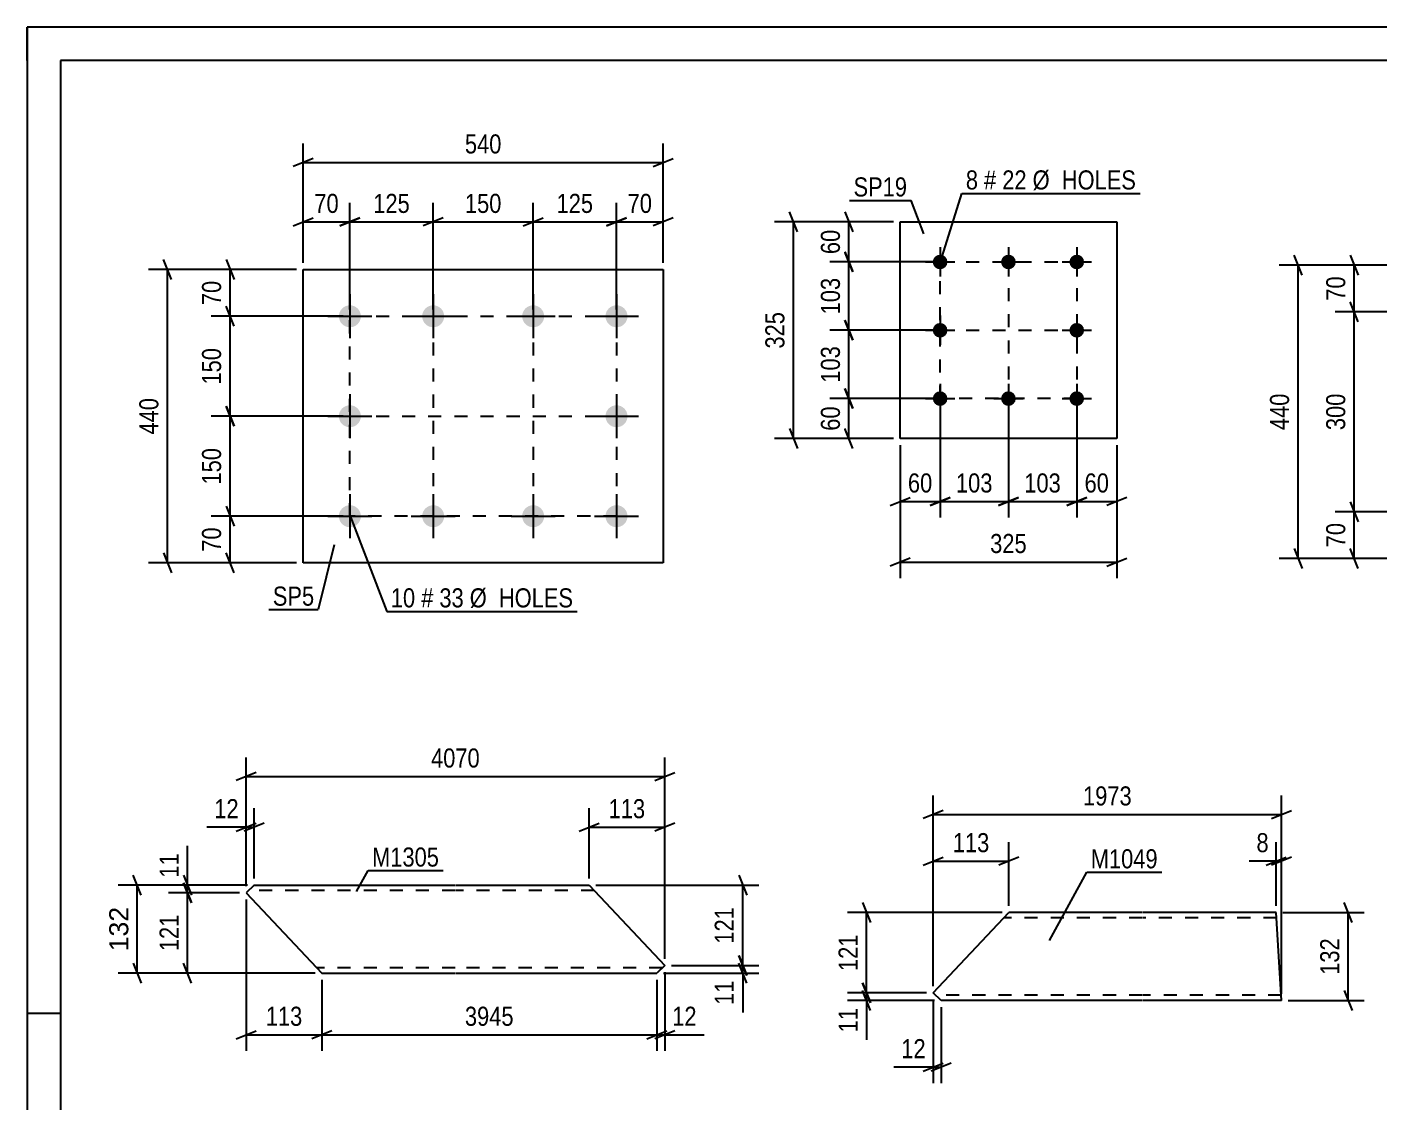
# Model space of a CAD drawing. Header units: millimetres. Extents: x 0 to 420, y 0 to 297.
# Drawn here: x 0 to 203, y 135.6 to 297 of the extents above; entities that cross this region are included whole.
import ezdxf

# ---------------------------------------------------------------- set-up
doc = ezdxf.new("R2010")
doc.units = ezdxf.units.MM
doc.linetypes.add('DXK_LINE_DOT2', pattern=[3.9198, 1.9599, -1.9599])
doc.styles.add('Arial', font='ARIAL.TTF', dxfattribs={"height": 0.2})
doc.styles.add('Arial Narrow', font='ARIALN.TTF', dxfattribs={"height": 0.2})

# ---------------------------------------------------------------- blocks, each defined once
blk = doc.blocks.new('Unknown-761554479-1135')
at = {"color": 5, "linetype": 'Continuous'}
for p, q in [((420, 297), (0, 297)), ((0, 297), (0, 0)), ((0, 292), (0, 297)), ((415, 292), (5, 292)), ((5, 292), (5, 5)), ((5, 149), (0, 149))]:
    blk.add_line(p, q, dxfattribs=at)
blk = doc.blocks.new('Part-761554479-8003 - 8002')
at = {"color": 2, "linetype": 'Continuous'}
for p, q in [((135.95, 152.07), (147.29, 164.13)), ((167.29, 164.13), (147.29, 164.13)), ((187.39, 164.13), (167.39, 164.13)), ((188.21, 150.93), (187.39, 164.13)), ((137.15, 150.93), (135.95, 152.07)), ((167.29, 150.93), (137.15, 150.93)), ((188.21, 150.93), (167.39, 150.93))]:
    blk.add_line(p, q, dxfattribs=at)
at = {"color": 7, "linetype": 'DXK_LINE_DOT2'}
for p, q in [((167.29, 163.33), (146.54, 163.33)), ((187.44, 163.33), (167.39, 163.33)), ((167.29, 151.73), (136.3, 151.73)), ((188.16, 151.73), (167.39, 151.73)), ((188.16, 151.73), (188.15, 151.79))]:
    blk.add_line(p, q, dxfattribs=at)
blk = doc.blocks.new('Part-761554479-7996 - 7965')
at = {"color": 2, "linetype": 'Continuous'}
for p, q in [((34.08, 168.25), (32.87, 167.11)), ((32.87, 167.11), (44.22, 155.05)), ((34.08, 168.25), (64.22, 168.25)), ((64.32, 168.25), (84.32, 168.25)), ((84.32, 168.25), (95.67, 156.18)), ((44.22, 155.05), (64.22, 155.05)), ((64.32, 155.05), (94.46, 155.05)), ((95.67, 156.18), (94.46, 155.05))]:
    blk.add_line(p, q, dxfattribs=at)
at = {"color": 7, "linetype": 'DXK_LINE_DOT2'}
for p, q in [((64.22, 167.45), (33.23, 167.45)), ((85.07, 167.45), (64.32, 167.45)), ((64.22, 155.85), (43.47, 155.85)), ((95.31, 155.85), (64.32, 155.85))]:
    blk.add_line(p, q, dxfattribs=at)
blk = doc.blocks.new('Part-761554479-8065 - 8064')
at = {"color": 2, "linetype": 'Continuous'}
for p, q in [((130.98, 235.25), (130.98, 267.75)), ((130.98, 267.75), (163.48, 267.75)), ((163.48, 267.75), (163.48, 235.25)), ((163.48, 235.25), (130.98, 235.25))]:
    blk.add_line(p, q, dxfattribs=at)
blk = doc.blocks.new('Bolt-761554479-8066 - 8064')
at = {"linetype": 'Continuous'}
for points in [[(136.98, 262.85, -1), (136.98, 260.65, -1)], [(147.23, 262.85, -1), (147.23, 260.65, -1)], [(157.48, 262.85, -1), (157.48, 260.65, -1)], [(136.98, 252.6, -1), (136.98, 250.4, -1)], [(157.48, 252.6, -1), (157.48, 250.4, -1)], [(136.98, 242.35, -1), (136.98, 240.15, -1)], [(147.23, 242.35, -1), (147.23, 240.15, -1)], [(157.48, 242.35, -1), (157.48, 240.15, -1)]]:
    blk.add_hatch(color=1, dxfattribs=at).paths.add_polyline_path(points)
at = {"color": 1, "linetype": 'Continuous'}
for p, q in [((136.98, 263.95), (136.98, 259.55)), ((147.23, 263.95), (147.23, 259.55)), ((157.48, 263.95), (157.48, 259.55)), ((134.78, 261.75), (139.18, 261.75)), ((145.03, 261.75), (149.43, 261.75)), ((155.28, 261.75), (159.68, 261.75)), ((136.98, 253.7), (136.98, 249.3)), ((157.48, 253.7), (157.48, 249.3)), ((134.78, 251.5), (139.18, 251.5)), ((155.28, 251.5), (159.68, 251.5)), ((136.98, 243.45), (136.98, 239.05)), ((147.23, 243.45), (147.23, 239.05)), ((157.48, 243.45), (157.48, 239.05)), ((134.78, 241.25), (139.18, 241.25)), ((145.03, 241.25), (149.43, 241.25)), ((155.28, 241.25), (159.68, 241.25))]:
    blk.add_line(p, q, dxfattribs=at)
blk = doc.blocks.new('Part-761554479-8103 - 8102')
at = {"color": 2, "linetype": 'Continuous'}
for p, q in [((41.43, 216.6), (41.43, 260.6)), ((41.43, 260.6), (95.43, 260.6)), ((95.43, 260.6), (95.43, 216.6)), ((95.43, 216.6), (41.43, 216.6))]:
    blk.add_line(p, q, dxfattribs=at)
blk = doc.blocks.new('Bolt-761554479-8104 - 8102')
at = {"linetype": 'Continuous'}
for points in [[(48.43, 255.25, -1), (48.43, 251.95, -1)], [(60.93, 255.25, -1), (60.93, 251.95, -1)], [(75.93, 255.25, -1), (75.93, 251.95, -1)], [(88.43, 255.25, -1), (88.43, 251.95, -1)], [(48.43, 240.25, -1), (48.43, 236.95, -1)], [(88.43, 240.25, -1), (88.43, 236.95, -1)], [(48.43, 225.25, -1), (48.43, 221.95, -1)], [(60.93, 225.25, -1), (60.93, 221.95, -1)], [(75.93, 225.25, -1), (75.93, 221.95, -1)], [(88.43, 225.25, -1), (88.43, 221.95, -1)]]:
    blk.add_hatch(color=1, dxfattribs=at).paths.add_polyline_path(points)
at = {"color": 1, "linetype": 'Continuous'}
for p, q in [((48.43, 256.9), (48.43, 250.3)), ((60.93, 256.9), (60.93, 250.3)), ((75.93, 256.9), (75.93, 250.3)), ((88.43, 256.9), (88.43, 250.3)), ((45.13, 253.6), (51.73, 253.6)), ((57.63, 253.6), (64.23, 253.6)), ((72.63, 253.6), (79.23, 253.6)), ((85.13, 253.6), (91.73, 253.6)), ((48.43, 241.9), (48.43, 235.3)), ((88.43, 241.9), (88.43, 235.3)), ((45.13, 238.6), (51.73, 238.6)), ((85.13, 238.6), (91.73, 238.6)), ((48.43, 226.9), (48.43, 220.3)), ((60.93, 226.9), (60.93, 220.3)), ((75.93, 226.9), (75.93, 220.3)), ((88.43, 226.9), (88.43, 220.3)), ((45.13, 223.6), (51.73, 223.6)), ((57.63, 223.6), (64.23, 223.6)), ((72.63, 223.6), (79.23, 223.6)), ((85.13, 223.6), (91.73, 223.6))]:
    blk.add_line(p, q, dxfattribs=at)
blk = doc.blocks.new('Rectangle-761554479-9544 - 8064')
at = {"color": 1, "linetype": 'DXK_LINE_DOT2'}
blk.add_lwpolyline([(136.98, 261.75), (157.48, 261.75), (157.48, 241.25), (136.98, 241.25), (136.98, 261.75)], close=True, dxfattribs=at)
blk = doc.blocks.new('Rectangle-761554479-9501 - 8102')
at = {"color": 1, "linetype": 'DXK_LINE_DOT2'}
blk.add_lwpolyline([(48.43, 253.6), (88.43, 253.6), (88.43, 223.6), (48.43, 223.6), (48.43, 253.6)], close=True, dxfattribs=at)
blk = doc.blocks.new('Line-761554479-9554 - 8064')
at = {"color": 1, "linetype": 'DXK_LINE_DOT2'}
blk.add_line((136.98, 251.5), (157.48, 251.5), dxfattribs=at)
blk = doc.blocks.new('Line-761554479-9511 - 8102')
at = {"color": 1, "linetype": 'DXK_LINE_DOT2'}
blk.add_line((60.93, 253.6), (60.93, 223.6), dxfattribs=at)
blk = doc.blocks.new('Line-761554479-9561 - 8064')
at = {"color": 1, "linetype": 'DXK_LINE_DOT2'}
blk.add_line((147.23, 261.75), (147.23, 241.25), dxfattribs=at)
blk = doc.blocks.new('Line-761554479-9518 - 8102')
at = {"color": 1, "linetype": 'DXK_LINE_DOT2'}
blk.add_line((75.93, 253.6), (75.93, 223.6), dxfattribs=at)
blk = doc.blocks.new('Line-761554479-9525 - 8102')
at = {"color": 1, "linetype": 'DXK_LINE_DOT2'}
blk.add_line((48.43, 238.6), (88.43, 238.6), dxfattribs=at)
blk = doc.blocks.new('StraightDimension-761554479-8233 - 8002')
at = {"color": 7, "linetype": 'Continuous'}
for p, q in [((135.95, 151.07), (135.95, 138.53)), ((137.15, 149.93), (137.15, 138.53)), ((134.45, 140.33), (137.45, 141.53)), ((138.65, 141.53), (135.65, 140.33)), ((135.95, 140.93), (137.15, 140.93))]:
    blk.add_line(p, q, dxfattribs=at)
at = {"color": 0}
blk.add_wipeout([(135.42, 141.68), (135.42, 145.88), (130.56, 145.88), (130.56, 141.68)], dxfattribs=at)
at = {"color": 7, "linetype": 'Continuous'}
blk.add_line((135.95, 140.93), (130.04, 140.93), dxfattribs=at)
blk.add_line((135.95, 140.93), (130.04, 140.93), dxfattribs=at)
at = {"color": 3, "style": 'Arial Narrow'}
blk.add_text('12', height=2.863, dxfattribs=at).set_placement((131.16, 142.28))
blk = doc.blocks.new('StraightDimension-761554479-8225 - 8002')
at = {"color": 7, "linetype": 'Continuous'}
for p, q in [((187.39, 165.13), (187.39, 174.69)), ((188.21, 151.93), (188.21, 174.69)), ((185.89, 171.24), (188.89, 172.44)), ((189.71, 172.44), (186.71, 171.24)), ((187.39, 171.84), (188.21, 171.84))]:
    blk.add_line(p, q, dxfattribs=at)
at = {"color": 0}
blk.add_wipeout([(186.87, 172.59), (186.87, 176.79), (183.84, 176.79), (183.84, 172.59)], dxfattribs=at)
at = {"color": 7, "linetype": 'Continuous'}
blk.add_line((187.39, 171.84), (183.32, 171.84), dxfattribs=at)
blk.add_line((187.39, 171.84), (183.32, 171.84), dxfattribs=at)
at = {"color": 3, "style": 'Arial Narrow'}
blk.add_text('8', height=2.86, dxfattribs=at).set_placement((184.44, 173.19))
blk = doc.blocks.new('StraightDimension-761554479-8245 - 8002')
at = {"color": 7, "linetype": 'Continuous'}
for p, q in [((198.81, 162.63), (197.61, 165.63)), ((188.39, 164.13), (200.61, 164.13)), ((198.21, 150.93), (198.21, 164.13)), ((197.61, 152.43), (198.81, 149.43)), ((189.21, 150.93), (200.61, 150.93))]:
    blk.add_line(p, q, dxfattribs=at)
at = {"color": 0}
blk.add_wipeout([(197.46, 160.88), (193.26, 160.88), (193.26, 154.19), (197.46, 154.19)], dxfattribs=at)
at = {"color": 3, "style": 'Arial Narrow'}
blk.add_text('132', height=2.863, rotation=90.0002, dxfattribs=at).set_placement((196.86, 154.79))
blk = doc.blocks.new('StraightDimension-761554479-8229 - 8002')
at = {"color": 7, "linetype": 'Continuous'}
for p, q in [((135.95, 153.07), (135.95, 174.69)), ((147.29, 165.13), (147.29, 174.69)), ((134.45, 171.24), (137.45, 172.44)), ((135.95, 171.84), (147.29, 171.84)), ((148.79, 172.44), (145.79, 171.24))]:
    blk.add_line(p, q, dxfattribs=at)
at = {"color": 0}
blk.add_wipeout([(144.96, 172.59), (144.96, 176.79), (138.28, 176.79), (138.28, 172.59)], dxfattribs=at)
at = {"color": 3, "style": 'Arial Narrow'}
blk.add_text('113', height=2.863, dxfattribs=at).set_placement((138.88, 173.19))
blk = doc.blocks.new('StraightDimension-761554479-8251 - 8002')
at = {"color": 7, "linetype": 'Continuous'}
for p, q in [((135.95, 153.07), (135.95, 181.7)), ((188.21, 151.93), (188.21, 181.7)), ((137.45, 179.45), (134.45, 178.25)), ((135.95, 178.85), (188.21, 178.85)), ((186.71, 178.25), (189.71, 179.45))]:
    blk.add_line(p, q, dxfattribs=at)
at = {"color": 0}
blk.add_wipeout([(166.33, 179.6), (166.33, 183.8), (157.82, 183.8), (157.82, 179.6)], dxfattribs=at)
at = {"color": 3, "style": 'Arial Narrow'}
blk.add_text('1973', height=2.863, dxfattribs=at).set_placement((158.42, 180.2))
blk = doc.blocks.new('StraightDimension-761554479-9822 - 8002')
at = {"color": 7, "linetype": 'Continuous'}
for p, q in [((125.35, 165.63), (126.55, 162.63)), ((146.29, 164.13), (123.1, 164.13)), ((125.95, 152.07), (125.95, 164.13)), ((126.55, 150.57), (125.35, 153.57)), ((134.95, 152.07), (123.1, 152.07))]:
    blk.add_line(p, q, dxfattribs=at)
at = {"color": 0}
blk.add_wipeout([(125.2, 161.44), (121, 161.44), (121, 154.76), (125.2, 154.76)], dxfattribs=at)
at = {"color": 3, "style": 'Arial Narrow'}
blk.add_text('121', height=2.863, rotation=90.0002, dxfattribs=at).set_placement((124.6, 155.36))
blk = doc.blocks.new('StraightDimension-761554479-9823 - 8002')
at = {"color": 7, "linetype": 'Continuous'}
for p, q in [((125.35, 153.57), (126.55, 150.57)), ((126.55, 149.43), (125.35, 152.43)), ((134.95, 152.07), (123.1, 152.07)), ((136.15, 150.93), (123.1, 150.93)), ((125.95, 150.93), (125.95, 152.07))]:
    blk.add_line(p, q, dxfattribs=at)
at = {"color": 0}
blk.add_wipeout([(125.2, 150.41), (121, 150.41), (121, 145.55), (125.2, 145.55)], dxfattribs=at)
at = {"color": 7, "linetype": 'Continuous'}
blk.add_line((125.95, 150.93), (125.95, 145.03), dxfattribs=at)
blk.add_line((125.95, 150.93), (125.95, 145.03), dxfattribs=at)
at = {"color": 3, "style": 'Arial Narrow'}
blk.add_text('11', height=2.863, rotation=90.0002, dxfattribs=at).set_placement((124.6, 146.15))
blk = doc.blocks.new('StraightDimension-761554479-8201 - 7965')
at = {"color": 7, "linetype": 'Continuous'}
for p, q in [((32.87, 168.11), (32.87, 179.79)), ((34.08, 169.25), (34.08, 179.79)), ((31.37, 176.34), (34.37, 177.54)), ((35.58, 177.54), (32.58, 176.34)), ((32.87, 176.94), (34.08, 176.94))]:
    blk.add_line(p, q, dxfattribs=at)
at = {"color": 0}
blk.add_wipeout([(32.35, 177.69), (32.35, 181.89), (27.49, 181.89), (27.49, 177.69)], dxfattribs=at)
at = {"color": 7, "linetype": 'Continuous'}
blk.add_line((32.87, 176.94), (26.97, 176.94), dxfattribs=at)
blk.add_line((32.87, 176.94), (26.97, 176.94), dxfattribs=at)
at = {"color": 3, "style": 'Arial Narrow'}
blk.add_text('12', height=2.863, dxfattribs=at).set_placement((28.09, 178.29))
blk = doc.blocks.new('StraightDimension-761554479-9674 - 7965')
at = {"color": 7, "linetype": 'Continuous'}
for p, q in [((106.78, 169.75), (107.98, 166.75)), ((85.32, 168.25), (109.78, 168.25)), ((107.38, 156.18), (107.38, 168.25)), ((107.98, 154.68), (106.78, 157.68)), ((96.67, 156.18), (109.78, 156.18))]:
    blk.add_line(p, q, dxfattribs=at)
at = {"color": 0}
blk.add_wipeout([(106.63, 165.56), (102.43, 165.56), (102.43, 158.87), (106.63, 158.87)], dxfattribs=at)
at = {"color": 3, "style": 'Arial Narrow'}
blk.add_text('121', height=2.863, rotation=90.0002, dxfattribs=at).set_placement((106.03, 159.47))
blk = doc.blocks.new('StraightDimension-761554479-8221 - 7965')
at = {"color": 7, "linetype": 'Continuous'}
for p, q in [((32.87, 168.11), (32.87, 187.39)), ((95.67, 157.18), (95.67, 187.39)), ((34.37, 185.14), (31.37, 183.94)), ((94.17, 183.94), (97.17, 185.14)), ((32.87, 184.54), (95.67, 184.54))]:
    blk.add_line(p, q, dxfattribs=at)
at = {"color": 0}
blk.add_wipeout([(68.53, 185.29), (68.53, 189.49), (60.01, 189.49), (60.01, 185.29)], dxfattribs=at)
at = {"color": 3, "style": 'Arial Narrow'}
blk.add_text('4070', height=2.863, dxfattribs=at).set_placement((60.61, 185.89))
blk = doc.blocks.new('StraightDimension-761554479-8197 - 7965')
at = {"color": 7, "linetype": 'Continuous'}
for p, q in [((84.32, 169.25), (84.32, 179.79)), ((95.67, 157.18), (95.67, 179.79)), ((82.82, 176.34), (85.82, 177.54)), ((84.32, 176.94), (95.67, 176.94)), ((97.17, 177.54), (94.17, 176.34))]:
    blk.add_line(p, q, dxfattribs=at)
at = {"color": 0}
blk.add_wipeout([(93.34, 177.69), (93.34, 181.89), (86.65, 181.89), (86.65, 177.69)], dxfattribs=at)
at = {"color": 3, "style": 'Arial Narrow'}
blk.add_text('113', height=2.863, dxfattribs=at).set_placement((87.25, 178.29))
blk = doc.blocks.new('StraightDimension-761554479-9591 - 7965')
at = {"color": 7, "linetype": 'Continuous'}
for p, q in [((23.49, 169.75), (24.69, 166.75)), ((24.69, 165.61), (23.49, 168.61)), ((33.08, 168.25), (21.24, 168.25)), ((31.87, 167.11), (21.24, 167.11)), ((24.09, 167.11), (24.09, 168.25))]:
    blk.add_line(p, q, dxfattribs=at)
at = {"color": 0}
blk.add_wipeout([(23.34, 173.63), (19.14, 173.63), (19.14, 168.77), (23.34, 168.77)], dxfattribs=at)
at = {"color": 7, "linetype": 'Continuous'}
blk.add_line((24.09, 168.25), (24.09, 174.15), dxfattribs=at)
blk.add_line((24.09, 168.25), (24.09, 174.15), dxfattribs=at)
at = {"color": 3, "style": 'Arial Narrow'}
blk.add_text('11', height=2.863, rotation=90.0002, dxfattribs=at).set_placement((22.74, 169.37))
blk = doc.blocks.new('StraightDimension-761554479-9801 - 7965')
at = {"color": 7, "linetype": 'Continuous'}
for p, q in [((17.14, 166.75), (15.94, 169.75)), ((33.08, 168.25), (13.69, 168.25)), ((16.54, 155.05), (16.54, 168.25)), ((15.94, 156.55), (17.14, 153.55)), ((43.22, 155.05), (13.69, 155.05))]:
    blk.add_line(p, q, dxfattribs=at)
at = {"color": 0}
blk.add_wipeout([(15.79, 165.58), (11.59, 165.58), (11.59, 157.71), (15.79, 157.71)], dxfattribs=at)
at = {"color": 3, "style": 'Arial'}
blk.add_text('132', height=2.865, rotation=90.0002, dxfattribs=at).set_placement((15.19, 158.31))
blk = doc.blocks.new('StraightDimension-761554479-9592 - 7965')
at = {"color": 7, "linetype": 'Continuous'}
for p, q in [((23.49, 168.61), (24.69, 165.61)), ((31.87, 167.11), (21.24, 167.11)), ((24.09, 155.05), (24.09, 167.11)), ((24.69, 153.55), (23.49, 156.55)), ((43.22, 155.05), (21.24, 155.05))]:
    blk.add_line(p, q, dxfattribs=at)
at = {"color": 0}
blk.add_wipeout([(23.34, 164.42), (19.14, 164.42), (19.14, 157.74), (23.34, 157.74)], dxfattribs=at)
at = {"color": 3, "style": 'Arial Narrow'}
blk.add_text('121', height=2.863, rotation=90.0002, dxfattribs=at).set_placement((22.74, 158.34))
blk = doc.blocks.new('StraightDimension-761554479-9675 - 7965')
at = {"color": 7, "linetype": 'Continuous'}
for p, q in [((106.78, 157.68), (107.98, 154.68)), ((107.98, 153.55), (106.78, 156.55)), ((95.46, 155.05), (109.78, 155.05)), ((96.67, 156.18), (109.78, 156.18)), ((107.38, 155.05), (107.38, 156.18))]:
    blk.add_line(p, q, dxfattribs=at)
at = {"color": 0}
blk.add_wipeout([(106.63, 154.52), (102.43, 154.52), (102.43, 149.67), (106.63, 149.67)], dxfattribs=at)
at = {"color": 7, "linetype": 'Continuous'}
blk.add_line((107.38, 155.05), (107.38, 149.14), dxfattribs=at)
blk.add_line((107.38, 155.05), (107.38, 149.14), dxfattribs=at)
at = {"color": 3, "style": 'Arial Narrow'}
blk.add_text('11', height=2.863, rotation=90.0002, dxfattribs=at).set_placement((106.03, 150.27))
blk = doc.blocks.new('StraightDimension-761554479-9758 - 7965')
at = {"color": 7, "linetype": 'Continuous'}
for p, q in [((95.67, 155.18), (95.67, 143.39)), ((94.46, 154.05), (94.46, 143.39)), ((92.96, 145.19), (95.96, 146.39)), ((97.17, 146.39), (94.17, 145.19)), ((94.46, 145.79), (95.67, 145.79))]:
    blk.add_line(p, q, dxfattribs=at)
at = {"color": 0}
blk.add_wipeout([(101.05, 146.54), (101.05, 150.74), (96.19, 150.74), (96.19, 146.54)], dxfattribs=at)
at = {"color": 7, "linetype": 'Continuous'}
blk.add_line((95.67, 145.79), (101.58, 145.79), dxfattribs=at)
blk.add_line((95.67, 145.79), (101.58, 145.79), dxfattribs=at)
at = {"color": 3, "style": 'Arial Narrow'}
blk.add_text('12', height=2.863, dxfattribs=at).set_placement((96.79, 147.14))
blk = doc.blocks.new('StraightDimension-761554479-9759 - 7965')
at = {"color": 7, "linetype": 'Continuous'}
for p, q in [((44.22, 154.05), (44.22, 143.39)), ((94.46, 154.05), (94.46, 143.39)), ((45.72, 146.39), (42.72, 145.19)), ((92.96, 145.19), (95.96, 146.39)), ((44.22, 145.79), (94.46, 145.79))]:
    blk.add_line(p, q, dxfattribs=at)
at = {"color": 0}
blk.add_wipeout([(73.6, 146.54), (73.6, 150.74), (65.09, 150.74), (65.09, 146.54)], dxfattribs=at)
at = {"color": 3, "style": 'Arial Narrow'}
blk.add_text('3945', height=2.863, dxfattribs=at).set_placement((65.69, 147.14))
blk = doc.blocks.new('StraightDimension-761554479-9760 - 7965')
at = {"color": 7, "linetype": 'Continuous'}
for p, q in [((32.87, 166.11), (32.87, 143.39)), ((44.22, 154.05), (44.22, 143.39)), ((31.37, 145.19), (34.37, 146.39)), ((45.72, 146.39), (42.72, 145.19)), ((32.87, 145.79), (44.22, 145.79))]:
    blk.add_line(p, q, dxfattribs=at)
at = {"color": 0}
blk.add_wipeout([(41.89, 146.54), (41.89, 150.74), (35.21, 150.74), (35.21, 146.54)], dxfattribs=at)
at = {"color": 3, "style": 'Arial Narrow'}
blk.add_text('113', height=2.863, dxfattribs=at).set_placement((35.81, 147.14))
blk = doc.blocks.new('StraightDimension-761554479-8341 - 8064')
at = {"color": 7, "linetype": 'Continuous'}
for p, q in [((122.7, 269.25), (123.9, 266.25)), ((129.98, 267.75), (120.45, 267.75)), ((123.3, 261.75), (123.3, 267.75)), ((123.9, 260.25), (122.7, 263.25)), ((135.98, 261.75), (120.45, 261.75))]:
    blk.add_line(p, q, dxfattribs=at)
at = {"color": 0}
blk.add_wipeout([(122.55, 267.18), (118.35, 267.18), (118.35, 262.33), (122.55, 262.33)], dxfattribs=at)
at = {"color": 3, "style": 'Arial Narrow'}
blk.add_text('60', height=2.863, rotation=90.0002, dxfattribs=at).set_placement((121.95, 262.93))
blk = doc.blocks.new('StraightDimension-761554479-8344 - 8064')
at = {"color": 7, "linetype": 'Continuous'}
for p, q in [((122.7, 242.75), (123.9, 239.75)), ((135.98, 241.25), (120.45, 241.25)), ((123.3, 235.25), (123.3, 241.25)), ((123.9, 233.75), (122.7, 236.75)), ((129.98, 235.25), (120.45, 235.25))]:
    blk.add_line(p, q, dxfattribs=at)
at = {"color": 0}
blk.add_wipeout([(122.55, 240.68), (118.35, 240.68), (118.35, 235.83), (122.55, 235.83)], dxfattribs=at)
at = {"color": 3, "style": 'Arial Narrow'}
blk.add_text('60', height=2.863, rotation=90.0002, dxfattribs=at).set_placement((121.95, 236.43))
blk = doc.blocks.new('StraightDimension-761554479-8357 - 8064')
at = {"color": 7, "linetype": 'Continuous'}
for p, q in [((115.57, 266.25), (114.37, 269.25)), ((129.98, 267.75), (112.12, 267.75)), ((114.97, 235.25), (114.97, 267.75)), ((114.37, 236.75), (115.57, 233.75)), ((129.98, 235.25), (112.12, 235.25))]:
    blk.add_line(p, q, dxfattribs=at)
at = {"color": 0}
blk.add_wipeout([(114.22, 254.85), (110.02, 254.85), (110.02, 248.16), (114.22, 248.16)], dxfattribs=at)
at = {"color": 3, "style": 'Arial Narrow'}
blk.add_text('325', height=2.863, rotation=90.0002, dxfattribs=at).set_placement((113.62, 248.76))
blk = doc.blocks.new('StraightDimension-761554479-8361 - 8064')
at = {"color": 7, "linetype": 'Continuous'}
for p, q in [((157.48, 240.25), (157.48, 223.41)), ((163.48, 234.25), (163.48, 223.41)), ((155.98, 225.21), (158.98, 226.41)), ((157.48, 225.81), (163.48, 225.81)), ((164.98, 226.41), (161.98, 225.21))]:
    blk.add_line(p, q, dxfattribs=at)
at = {"color": 0}
blk.add_wipeout([(162.91, 226.56), (162.91, 230.76), (158.05, 230.76), (158.05, 226.56)], dxfattribs=at)
at = {"color": 3, "style": 'Arial Narrow'}
blk.add_text('60', height=2.863, dxfattribs=at).set_placement((158.65, 227.16))
blk = doc.blocks.new('StraightDimension-761554479-8364 - 8064')
at = {"color": 7, "linetype": 'Continuous'}
for p, q in [((136.98, 240.25), (136.98, 223.41)), ((130.98, 234.25), (130.98, 223.41)), ((129.48, 225.21), (132.48, 226.41)), ((130.98, 225.81), (136.98, 225.81)), ((138.48, 226.41), (135.48, 225.21))]:
    blk.add_line(p, q, dxfattribs=at)
at = {"color": 0}
blk.add_wipeout([(136.41, 226.56), (136.41, 230.76), (131.55, 230.76), (131.55, 226.56)], dxfattribs=at)
at = {"color": 3, "style": 'Arial Narrow'}
blk.add_text('60', height=2.863, dxfattribs=at).set_placement((132.15, 227.16))
blk = doc.blocks.new('StraightDimension-761554479-8377 - 8064')
at = {"color": 7, "linetype": 'Continuous'}
for p, q in [((130.98, 234.25), (130.98, 214.33)), ((163.48, 234.25), (163.48, 214.33)), ((132.48, 217.33), (129.48, 216.13)), ((161.98, 216.13), (164.98, 217.33)), ((130.98, 216.73), (163.48, 216.73))]:
    blk.add_line(p, q, dxfattribs=at)
at = {"color": 0}
blk.add_wipeout([(150.57, 217.48), (150.57, 221.68), (143.89, 221.68), (143.89, 217.48)], dxfattribs=at)
at = {"color": 3, "style": 'Arial Narrow'}
blk.add_text('325', height=2.863, dxfattribs=at).set_placement((144.49, 218.08))
blk = doc.blocks.new('StraightDimension-761554479-10781 - 8064')
at = {"color": 7, "linetype": 'Continuous'}
for p, q in [((122.7, 253), (123.9, 250)), ((135.98, 251.5), (120.45, 251.5)), ((123.3, 241.25), (123.3, 251.5)), ((123.9, 239.75), (122.7, 242.75)), ((135.98, 241.25), (120.45, 241.25))]:
    blk.add_line(p, q, dxfattribs=at)
at = {"color": 0}
blk.add_wipeout([(122.55, 249.72), (118.35, 249.72), (118.35, 243.04), (122.55, 243.04)], dxfattribs=at)
at = {"color": 3, "style": 'Arial Narrow'}
blk.add_text('103', height=2.863, rotation=90.0002, dxfattribs=at).set_placement((121.95, 243.64))
blk = doc.blocks.new('StraightDimension-761554479-10783 - 8064')
at = {"color": 7, "linetype": 'Continuous'}
for p, q in [((122.7, 263.25), (123.9, 260.25)), ((135.98, 261.75), (120.45, 261.75)), ((123.3, 251.5), (123.3, 261.75)), ((123.9, 250), (122.7, 253)), ((135.98, 251.5), (120.45, 251.5))]:
    blk.add_line(p, q, dxfattribs=at)
at = {"color": 0}
blk.add_wipeout([(122.55, 259.97), (118.35, 259.97), (118.35, 253.29), (122.55, 253.29)], dxfattribs=at)
at = {"color": 3, "style": 'Arial Narrow'}
blk.add_text('103', height=2.863, rotation=90.0002, dxfattribs=at).set_placement((121.95, 253.89))
blk = doc.blocks.new('StraightDimension-761554479-10785 - 8064')
at = {"color": 7, "linetype": 'Continuous'}
for p, q in [((136.98, 240.25), (136.98, 223.41)), ((147.23, 240.25), (147.23, 223.41)), ((135.48, 225.21), (138.48, 226.41)), ((136.98, 225.81), (147.23, 225.81)), ((148.73, 226.41), (145.73, 225.21))]:
    blk.add_line(p, q, dxfattribs=at)
at = {"color": 0}
blk.add_wipeout([(145.45, 226.56), (145.45, 230.76), (138.76, 230.76), (138.76, 226.56)], dxfattribs=at)
at = {"color": 3, "style": 'Arial Narrow'}
blk.add_text('103', height=2.863, dxfattribs=at).set_placement((139.36, 227.16))
blk = doc.blocks.new('StraightDimension-761554479-10787 - 8064')
at = {"color": 7, "linetype": 'Continuous'}
for p, q in [((147.23, 240.25), (147.23, 223.41)), ((157.48, 240.25), (157.48, 223.41)), ((145.73, 225.21), (148.73, 226.41)), ((147.23, 225.81), (157.48, 225.81)), ((158.98, 226.41), (155.98, 225.21))]:
    blk.add_line(p, q, dxfattribs=at)
at = {"color": 0}
blk.add_wipeout([(155.7, 226.56), (155.7, 230.76), (149.01, 230.76), (149.01, 226.56)], dxfattribs=at)
at = {"color": 3, "style": 'Arial Narrow'}
blk.add_text('103', height=2.863, dxfattribs=at).set_placement((149.61, 227.16))
blk = doc.blocks.new('StraightDimension-761554479-8386 - 8094')
at = {"color": 7, "linetype": 'Continuous'}
for p, q in [((199.71, 252.77), (198.51, 255.77)), ((214.1, 254.27), (196.26, 254.27)), ((199.11, 224.27), (199.11, 254.27)), ((198.51, 225.77), (199.71, 222.77)), ((214.1, 224.27), (196.26, 224.27))]:
    blk.add_line(p, q, dxfattribs=at)
at = {"color": 0}
blk.add_wipeout([(198.36, 242.61), (194.16, 242.61), (194.16, 235.92), (198.36, 235.92)], dxfattribs=at)
at = {"color": 3, "style": 'Arial Narrow'}
blk.add_text('300', height=2.863, rotation=90.0002, dxfattribs=at).set_placement((197.76, 236.52))
blk = doc.blocks.new('StraightDimension-761554479-8387 - 8094')
at = {"color": 7, "linetype": 'Continuous'}
for p, q in [((198.51, 225.77), (199.71, 222.77)), ((214.1, 224.27), (196.26, 224.27)), ((199.11, 217.27), (199.11, 224.27)), ((206.6, 217.27), (196.26, 217.27)), ((199.71, 215.77), (198.51, 218.77))]:
    blk.add_line(p, q, dxfattribs=at)
at = {"color": 0}
blk.add_wipeout([(198.36, 223.19), (194.16, 223.19), (194.16, 218.34), (198.36, 218.34)], dxfattribs=at)
at = {"color": 3, "style": 'Arial Narrow'}
blk.add_text('70', height=2.863, rotation=90.0002, dxfattribs=at).set_placement((197.76, 218.94))
blk = doc.blocks.new('StraightDimension-761554479-8385 - 8094')
at = {"color": 7, "linetype": 'Continuous'}
for p, q in [((198.51, 262.77), (199.71, 259.77)), ((206.6, 261.27), (196.26, 261.27)), ((199.11, 254.27), (199.11, 261.27)), ((199.71, 252.77), (198.51, 255.77)), ((214.1, 254.27), (196.26, 254.27))]:
    blk.add_line(p, q, dxfattribs=at)
at = {"color": 0}
blk.add_wipeout([(198.36, 260.19), (194.16, 260.19), (194.16, 255.34), (198.36, 255.34)], dxfattribs=at)
at = {"color": 3, "style": 'Arial Narrow'}
blk.add_text('70', height=2.863, rotation=90.0002, dxfattribs=at).set_placement((197.76, 255.94))
blk = doc.blocks.new('StraightDimension-761554479-8397 - 8094')
at = {"color": 7, "linetype": 'Continuous'}
for p, q in [((191.28, 259.77), (190.08, 262.77)), ((206.6, 261.27), (187.83, 261.27)), ((190.68, 217.27), (190.68, 261.27)), ((206.6, 217.27), (187.83, 217.27)), ((190.08, 218.77), (191.28, 215.77))]:
    blk.add_line(p, q, dxfattribs=at)
at = {"color": 0}
blk.add_wipeout([(189.93, 242.61), (185.73, 242.61), (185.73, 235.92), (189.93, 235.92)], dxfattribs=at)
at = {"color": 3, "style": 'Arial Narrow'}
blk.add_text('440', height=2.863, rotation=90.0002, dxfattribs=at).set_placement((189.33, 236.52))
blk = doc.blocks.new('StraightDimension-761554479-10799 - 8102')
at = {"color": 7, "linetype": 'Continuous'}
for p, q in [((60.93, 254.6), (60.93, 270.61)), ((75.93, 254.6), (75.93, 270.61)), ((62.43, 268.36), (59.43, 267.16)), ((74.43, 267.16), (77.43, 268.36)), ((60.93, 267.76), (75.93, 267.76))]:
    blk.add_line(p, q, dxfattribs=at)
at = {"color": 0}
blk.add_wipeout([(71.77, 268.51), (71.77, 272.71), (65.09, 272.71), (65.09, 268.51)], dxfattribs=at)
at = {"color": 3, "style": 'Arial Narrow'}
blk.add_text('150', height=2.863, dxfattribs=at).set_placement((65.69, 269.11))
blk = doc.blocks.new('StraightDimension-761554479-8417 - 8102')
at = {"color": 7, "linetype": 'Continuous'}
for p, q in [((29.86, 262.1), (31.06, 259.1)), ((40.43, 260.6), (27.61, 260.6)), ((30.46, 253.6), (30.46, 260.6)), ((31.06, 252.1), (29.86, 255.1)), ((47.43, 253.6), (27.61, 253.6))]:
    blk.add_line(p, q, dxfattribs=at)
at = {"color": 0}
blk.add_wipeout([(29.71, 259.53), (25.51, 259.53), (25.51, 254.67), (29.71, 254.67)], dxfattribs=at)
at = {"color": 3, "style": 'Arial Narrow'}
blk.add_text('70', height=2.863, rotation=90.0002, dxfattribs=at).set_placement((29.11, 255.27))
blk = doc.blocks.new('StraightDimension-761554479-8420 - 8102')
at = {"color": 7, "linetype": 'Continuous'}
for p, q in [((47.43, 223.6), (27.61, 223.6)), ((29.86, 225.1), (31.06, 222.1)), ((30.46, 216.6), (30.46, 223.6)), ((31.06, 215.1), (29.86, 218.1)), ((40.43, 216.6), (27.61, 216.6))]:
    blk.add_line(p, q, dxfattribs=at)
at = {"color": 0}
blk.add_wipeout([(29.71, 222.53), (25.51, 222.53), (25.51, 217.67), (29.71, 217.67)], dxfattribs=at)
at = {"color": 3, "style": 'Arial Narrow'}
blk.add_text('70', height=2.863, rotation=90.0002, dxfattribs=at).set_placement((29.11, 218.27))
blk = doc.blocks.new('StraightDimension-761554479-8433 - 8102')
at = {"color": 7, "linetype": 'Continuous'}
for p, q in [((21.65, 259.1), (20.45, 262.1)), ((40.43, 260.6), (18.2, 260.6)), ((21.05, 216.6), (21.05, 260.6)), ((20.45, 218.1), (21.65, 215.1)), ((40.43, 216.6), (18.2, 216.6))]:
    blk.add_line(p, q, dxfattribs=at)
at = {"color": 0}
blk.add_wipeout([(20.3, 241.94), (16.1, 241.94), (16.1, 235.26), (20.3, 235.26)], dxfattribs=at)
at = {"color": 3, "style": 'Arial Narrow'}
blk.add_text('440', height=2.863, rotation=90.0002, dxfattribs=at).set_placement((19.7, 235.86))
blk = doc.blocks.new('StraightDimension-761554479-8437 - 8102')
at = {"color": 7, "linetype": 'Continuous'}
for p, q in [((88.43, 254.6), (88.43, 270.61)), ((95.43, 261.6), (95.43, 270.61)), ((86.93, 267.16), (89.93, 268.36)), ((96.93, 268.36), (93.93, 267.16)), ((88.43, 267.76), (95.43, 267.76))]:
    blk.add_line(p, q, dxfattribs=at)
at = {"color": 0}
blk.add_wipeout([(94.36, 268.51), (94.36, 272.71), (89.5, 272.71), (89.5, 268.51)], dxfattribs=at)
at = {"color": 3, "style": 'Arial Narrow'}
blk.add_text('70', height=2.863, dxfattribs=at).set_placement((90.1, 269.11))
blk = doc.blocks.new('StraightDimension-761554479-8441 - 8102')
at = {"color": 7, "linetype": 'Continuous'}
for p, q in [((41.43, 261.6), (41.43, 270.61)), ((48.43, 254.6), (48.43, 270.61)), ((39.93, 267.16), (42.93, 268.36)), ((49.93, 268.36), (46.93, 267.16)), ((41.43, 267.76), (48.43, 267.76))]:
    blk.add_line(p, q, dxfattribs=at)
at = {"color": 0}
blk.add_wipeout([(47.36, 268.51), (47.36, 272.71), (42.5, 272.71), (42.5, 268.51)], dxfattribs=at)
at = {"color": 3, "style": 'Arial Narrow'}
blk.add_text('70', height=2.863, dxfattribs=at).set_placement((43.1, 269.11))
blk = doc.blocks.new('StraightDimension-761554479-8457 - 8102')
at = {"color": 7, "linetype": 'Continuous'}
for p, q in [((41.43, 261.6), (41.43, 279.53)), ((95.43, 261.6), (95.43, 279.53)), ((42.93, 277.28), (39.93, 276.08)), ((41.43, 276.68), (95.43, 276.68)), ((93.93, 276.08), (96.93, 277.28))]:
    blk.add_line(p, q, dxfattribs=at)
at = {"color": 0}
blk.add_wipeout([(71.77, 277.43), (71.77, 281.63), (65.09, 281.63), (65.09, 277.43)], dxfattribs=at)
at = {"color": 3, "style": 'Arial Narrow'}
blk.add_text('540', height=2.863, dxfattribs=at).set_placement((65.69, 278.03))
blk = doc.blocks.new('StraightDimension-761554479-10793 - 8102')
at = {"color": 7, "linetype": 'Continuous'}
for p, q in [((31.06, 237.1), (29.86, 240.1)), ((47.43, 238.6), (27.61, 238.6)), ((30.46, 223.6), (30.46, 238.6)), ((47.43, 223.6), (27.61, 223.6)), ((29.86, 225.1), (31.06, 222.1))]:
    blk.add_line(p, q, dxfattribs=at)
at = {"color": 0}
blk.add_wipeout([(29.71, 234.44), (25.51, 234.44), (25.51, 227.76), (29.71, 227.76)], dxfattribs=at)
at = {"color": 3, "style": 'Arial Narrow'}
blk.add_text('150', height=2.863, rotation=90.0002, dxfattribs=at).set_placement((29.11, 228.36))
blk = doc.blocks.new('StraightDimension-761554479-10795 - 8102')
at = {"color": 7, "linetype": 'Continuous'}
for p, q in [((31.06, 252.1), (29.86, 255.1)), ((47.43, 253.6), (27.61, 253.6)), ((30.46, 238.6), (30.46, 253.6)), ((29.86, 240.1), (31.06, 237.1)), ((47.43, 238.6), (27.61, 238.6))]:
    blk.add_line(p, q, dxfattribs=at)
at = {"color": 0}
blk.add_wipeout([(29.71, 249.44), (25.51, 249.44), (25.51, 242.76), (29.71, 242.76)], dxfattribs=at)
at = {"color": 3, "style": 'Arial Narrow'}
blk.add_text('150', height=2.863, rotation=90.0002, dxfattribs=at).set_placement((29.11, 243.36))
blk = doc.blocks.new('StraightDimension-761554479-10797 - 8102')
at = {"color": 7, "linetype": 'Continuous'}
for p, q in [((48.43, 254.6), (48.43, 270.61)), ((60.93, 254.6), (60.93, 270.61)), ((46.93, 267.16), (49.93, 268.36)), ((62.43, 268.36), (59.43, 267.16)), ((48.43, 267.76), (60.93, 267.76))]:
    blk.add_line(p, q, dxfattribs=at)
at = {"color": 0}
blk.add_wipeout([(58.02, 268.51), (58.02, 272.71), (51.34, 272.71), (51.34, 268.51)], dxfattribs=at)
at = {"color": 3, "style": 'Arial Narrow'}
blk.add_text('125', height=2.863, dxfattribs=at).set_placement((51.94, 269.11))
blk = doc.blocks.new('StraightDimension-761554479-10801 - 8102')
at = {"color": 7, "linetype": 'Continuous'}
for p, q in [((75.93, 254.6), (75.93, 270.61)), ((88.43, 254.6), (88.43, 270.61)), ((74.43, 267.16), (77.43, 268.36)), ((89.93, 268.36), (86.93, 267.16)), ((75.93, 267.76), (88.43, 267.76))]:
    blk.add_line(p, q, dxfattribs=at)
at = {"color": 0}
blk.add_wipeout([(85.52, 268.51), (85.52, 272.71), (78.84, 272.71), (78.84, 268.51)], dxfattribs=at)
at = {"color": 3, "style": 'Arial Narrow'}
blk.add_text('125', height=2.863, dxfattribs=at).set_placement((79.44, 269.11))
blk = doc.blocks.new('Mark-761554479-8499 - 8002')
at = {"color": 0}
blk.add_wipeout([(169.63, 170.77), (169.63, 173.77), (159.58, 173.77), (159.58, 170.77)], dxfattribs=at)
blk.add_wipeout([(169.63, 170.77), (169.63, 173.77), (159.58, 173.77), (159.58, 170.77)], dxfattribs=at)
at = {"color": 30, "linetype": 'Continuous'}
for p, q in [((153.37, 159.92), (158.98, 170.17)), ((158.98, 170.17), (170.23, 170.17))]:
    blk.add_line(p, q, dxfattribs=at)
at = {"color": 3, "style": 'Arial Narrow'}
blk.add_text('M1049', height=2.863, dxfattribs=at).set_placement((159.58, 170.77))
blk = doc.blocks.new('Mark-761554479-8496 - 7965')
at = {"color": 0}
blk.add_wipeout([(61.81, 171.03), (61.81, 174.03), (51.76, 174.03), (51.76, 171.03)], dxfattribs=at)
blk.add_wipeout([(61.81, 171.03), (61.81, 174.03), (51.76, 174.03), (51.76, 171.03)], dxfattribs=at)
at = {"color": 30, "linetype": 'Continuous'}
for p, q in [((49.4, 167.31), (51.16, 170.43)), ((51.16, 170.43), (62.41, 170.43))]:
    blk.add_line(p, q, dxfattribs=at)
at = {"color": 3, "style": 'Arial Narrow'}
blk.add_text('M1305', height=2.863, dxfattribs=at).set_placement((51.76, 171.03))
blk = doc.blocks.new('Mark-761554479-8517 - 8064')
at = {"color": 0}
blk.add_wipeout([(132.03, 271.58), (132.03, 274.58), (123.99, 274.58), (123.99, 271.58)], dxfattribs=at)
blk.add_wipeout([(132.03, 271.58), (132.03, 274.58), (123.99, 274.58), (123.99, 271.58)], dxfattribs=at)
at = {"color": 30, "linetype": 'Continuous'}
for p in [(123.39, 270.98), (134.55, 265.95)]:
    blk.add_line(p, (132.63, 270.98), dxfattribs=at)
at = {"color": 3, "style": 'Arial Narrow'}
blk.add_text('SP19', height=2.863, dxfattribs=at).set_placement((123.99, 271.58))
blk = doc.blocks.new('Mark-761554479-8520 - 8064')
at = {"color": 0}
blk.add_wipeout([(142.67, 272.63), (142.67, 275.63), (140.84, 275.63), (140.84, 272.63)], dxfattribs=at)
blk.add_wipeout([(142.67, 272.63), (142.67, 275.63), (140.84, 275.63), (140.84, 272.63)], dxfattribs=at)
at = {"color": 7, "linetype": 'Continuous'}
blk.add_line((137.05, 261.75), (140.24, 272.03), dxfattribs=at)
at = {"color": 3, "style": 'Arial Narrow'}
blk.add_text('8', height=2.86, dxfattribs=at).set_placement((140.84, 272.63))
at = {"color": 0}
blk.add_wipeout([(145.4, 272.63), (145.4, 275.63), (143.57, 275.63), (143.57, 272.63)], dxfattribs=at)
blk.add_wipeout([(145.4, 272.63), (145.4, 275.63), (143.57, 275.63), (143.57, 272.63)], dxfattribs=at)
blk.add_wipeout([(149.96, 272.63), (149.96, 275.63), (146.3, 275.63), (146.3, 272.63)], dxfattribs=at)
blk.add_wipeout([(149.96, 272.63), (149.96, 275.63), (146.3, 275.63), (146.3, 272.63)], dxfattribs=at)
at = {"color": 3, "style": 'Arial Narrow'}
for s, height, p in [('#', 2.86, (143.57, 272.63)), ('22', 2.863, (146.3, 272.63))]:
    blk.add_text(s, height=height, dxfattribs=at).set_placement(p)
at = {"color": 0}
blk.add_wipeout([(166.38, 272.63), (166.38, 275.63), (150.86, 275.63), (150.86, 272.63)], dxfattribs=at)
blk.add_wipeout([(166.38, 272.63), (166.38, 275.63), (150.86, 275.63), (150.86, 272.63)], dxfattribs=at)
at = {"color": 7, "linetype": 'Continuous'}
blk.add_line((140.24, 272.03), (166.98, 272.03), dxfattribs=at)
at = {"color": 3, "style": 'Arial Narrow'}
blk.add_text('Ø  HOLES', height=2.863, dxfattribs=at).set_placement((150.86, 272.63))
blk = doc.blocks.new('Mark-761554479-8531 - 8102')
at = {"color": 0}
blk.add_wipeout([(58.23, 209.92), (58.23, 212.92), (54.57, 212.92), (54.57, 209.92)], dxfattribs=at)
blk.add_wipeout([(58.23, 209.92), (58.23, 212.92), (54.57, 212.92), (54.57, 209.92)], dxfattribs=at)
at = {"color": 7, "linetype": 'Continuous'}
blk.add_line((48.44, 223.74), (53.97, 209.32), dxfattribs=at)
at = {"color": 3, "style": 'Arial Narrow'}
blk.add_text('10', height=2.863, dxfattribs=at).set_placement((54.57, 209.92))
at = {"color": 0}
blk.add_wipeout([(60.96, 209.92), (60.96, 212.92), (59.13, 212.92), (59.13, 209.92)], dxfattribs=at)
blk.add_wipeout([(60.96, 209.92), (60.96, 212.92), (59.13, 212.92), (59.13, 209.92)], dxfattribs=at)
blk.add_wipeout([(65.51, 209.92), (65.51, 212.92), (61.86, 212.92), (61.86, 209.92)], dxfattribs=at)
blk.add_wipeout([(65.51, 209.92), (65.51, 212.92), (61.86, 212.92), (61.86, 209.92)], dxfattribs=at)
at = {"color": 3, "style": 'Arial Narrow'}
for s, height, p in [('#', 2.86, (59.13, 209.92)), ('33', 2.863, (61.86, 209.92))]:
    blk.add_text(s, height=height, dxfattribs=at).set_placement(p)
at = {"color": 0}
blk.add_wipeout([(81.94, 209.92), (81.94, 212.92), (66.41, 212.92), (66.41, 209.92)], dxfattribs=at)
blk.add_wipeout([(81.94, 209.92), (81.94, 212.92), (66.41, 212.92), (66.41, 209.92)], dxfattribs=at)
at = {"color": 7, "linetype": 'Continuous'}
blk.add_line((53.97, 209.32), (82.54, 209.32), dxfattribs=at)
at = {"color": 3, "style": 'Arial Narrow'}
blk.add_text('Ø  HOLES', height=2.863, dxfattribs=at).set_placement((66.41, 209.92))
blk = doc.blocks.new('Mark-761554479-8528 - 8102')
at = {"color": 0}
blk.add_wipeout([(43.08, 210.18), (43.08, 213.18), (36.87, 213.18), (36.87, 210.18)], dxfattribs=at)
blk.add_wipeout([(43.08, 210.18), (43.08, 213.18), (36.87, 213.18), (36.87, 210.18)], dxfattribs=at)
at = {"color": 30, "linetype": 'Continuous'}
for p in [(46.08, 219.31), (36.27, 209.58)]:
    blk.add_line(p, (43.68, 209.58), dxfattribs=at)
at = {"color": 3, "style": 'Arial Narrow'}
blk.add_text('SP5', height=2.863, dxfattribs=at).set_placement((36.87, 210.18))

msp = doc.modelspace()

# ---------------------------------------------------------------- block references
for name in ['Unknown-761554479-1135', 'Part-761554479-8065 - 8064', 'Bolt-761554479-8066 - 8064', 'Part-761554479-8103 - 8102', 'Rectangle-761554479-9544 - 8064', 'Line-761554479-9561 - 8064', 'Bolt-761554479-8104 - 8102', 'Rectangle-761554479-9501 - 8102', 'Line-761554479-9511 - 8102', 'Line-761554479-9518 - 8102', 'Line-761554479-9554 - 8064', 'Line-761554479-9525 - 8102', 'Part-761554479-7996 - 7965', 'Part-761554479-8003 - 8002']:
    msp.add_blockref(name, (0, 0))

# ---------------------------------------------------------------- next in the draw order: block references
for name in ['Mark-761554479-8520 - 8064', 'StraightDimension-761554479-10799 - 8102', 'StraightDimension-761554479-8437 - 8102', 'StraightDimension-761554479-8341 - 8064', 'StraightDimension-761554479-8417 - 8102', 'StraightDimension-761554479-8386 - 8094', 'StraightDimension-761554479-8344 - 8064', 'StraightDimension-761554479-8361 - 8064', 'StraightDimension-761554479-8420 - 8102', 'Mark-761554479-8531 - 8102', 'StraightDimension-761554479-8201 - 7965', 'StraightDimension-761554479-8229 - 8002', 'StraightDimension-761554479-8225 - 8002', 'StraightDimension-761554479-9674 - 7965', 'StraightDimension-761554479-8233 - 8002']:
    msp.add_blockref(name, (0, 0))

# ---------------------------------------------------------------- next in the draw order: block references
for name in ['StraightDimension-761554479-8357 - 8064', 'StraightDimension-761554479-8433 - 8102', 'StraightDimension-761554479-8385 - 8094', 'StraightDimension-761554479-8387 - 8094', 'StraightDimension-761554479-8221 - 7965', 'StraightDimension-761554479-8245 - 8002']:
    msp.add_blockref(name, (0, 0))

# ---------------------------------------------------------------- next in the draw order: block references
for name in ['Mark-761554479-8517 - 8064', 'StraightDimension-761554479-8441 - 8102', 'StraightDimension-761554479-8397 - 8094', 'StraightDimension-761554479-10793 - 8102', 'StraightDimension-761554479-8364 - 8064', 'Mark-761554479-8528 - 8102', 'StraightDimension-761554479-8251 - 8002', 'StraightDimension-761554479-8197 - 7965', 'StraightDimension-761554479-9591 - 7965', 'Mark-761554479-8496 - 7965']:
    msp.add_blockref(name, (0, 0))

# ---------------------------------------------------------------- next in the draw order: block references
for name in ['StraightDimension-761554479-8457 - 8102', 'StraightDimension-761554479-10795 - 8102', 'StraightDimension-761554479-10781 - 8064', 'StraightDimension-761554479-8377 - 8064', 'Mark-761554479-8499 - 8002', 'StraightDimension-761554479-9801 - 7965', 'StraightDimension-761554479-9822 - 8002', 'StraightDimension-761554479-9675 - 7965']:
    msp.add_blockref(name, (0, 0))

# ---------------------------------------------------------------- next in the draw order: block references
for name in ['StraightDimension-761554479-10797 - 8102', 'StraightDimension-761554479-10801 - 8102', 'StraightDimension-761554479-10783 - 8064', 'StraightDimension-761554479-10785 - 8064', 'StraightDimension-761554479-9592 - 7965', 'StraightDimension-761554479-9758 - 7965', 'StraightDimension-761554479-9823 - 8002']:
    msp.add_blockref(name, (0, 0))

# ---------------------------------------------------------------- next in the draw order: block references
for name in ['StraightDimension-761554479-10787 - 8064', 'StraightDimension-761554479-9759 - 7965']:
    msp.add_blockref(name, (0, 0))

# ---------------------------------------------------------------- next in the draw order: block references
msp.add_blockref('StraightDimension-761554479-9760 - 7965', (0, 0))

doc.saveas('drawing.dxf')
